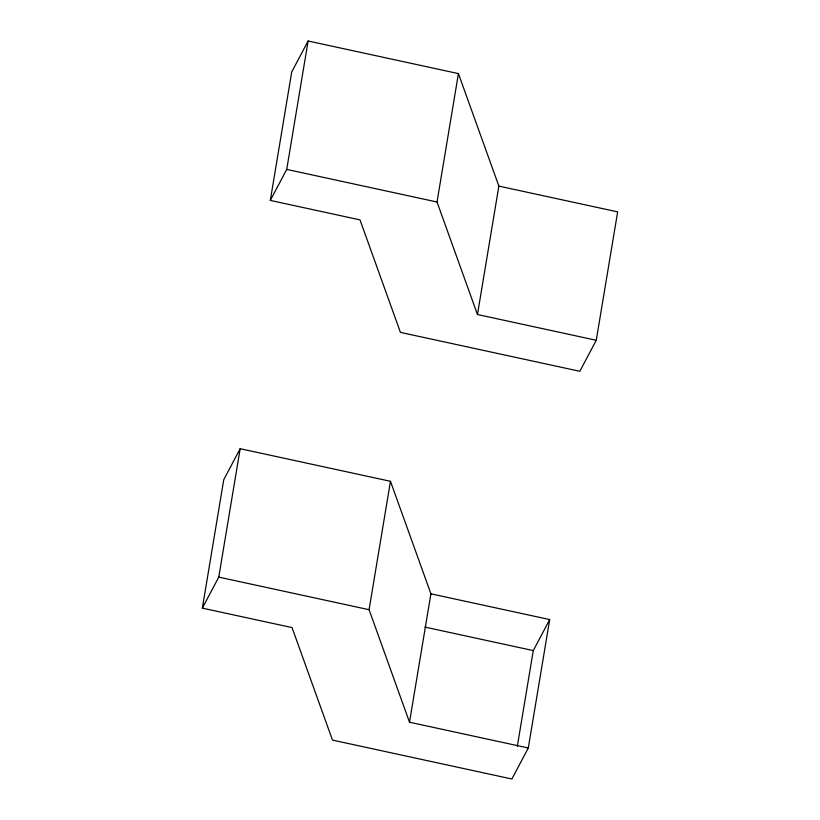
<?xml version="1.0" encoding="UTF-8"?>
<svg xmlns="http://www.w3.org/2000/svg" width="820" height="820" viewBox="0 0 820 820"><rect width="100%" height="100%" fill="white"/><g stroke="black" fill="none" stroke-linecap="round" stroke-linejoin="round"><path stroke-width="1.23" d="M528.295 747.983L511.875 779L332.479 740.091L292.043 627.587L202.345 608.132L223.747 479.72L240.168 448.704L390.484 481.309L430.91 593.813L409.508 722.215L528.295 747.983L549.697 619.572L430.91 593.813M596.253 340.279L579.832 371.296L400.426 332.387L360 219.883L270.303 200.428L291.705 72.016L308.125 41L458.431 73.605L498.867 186.109L477.465 314.511L596.253 340.279L617.655 211.867L498.867 186.109M202.345 608.132L218.766 577.116L240.168 448.704M270.303 200.428L286.723 169.412L308.125 41M409.508 722.215L369.082 609.711L390.484 481.309M477.465 314.511L437.029 202.007L458.431 73.605M517.328 746.272L533.277 650.588L549.697 619.572M286.723 169.412L437.029 202.007M218.766 577.116L369.082 609.711M424.893 627.085L533.277 650.588"/></g></svg>
